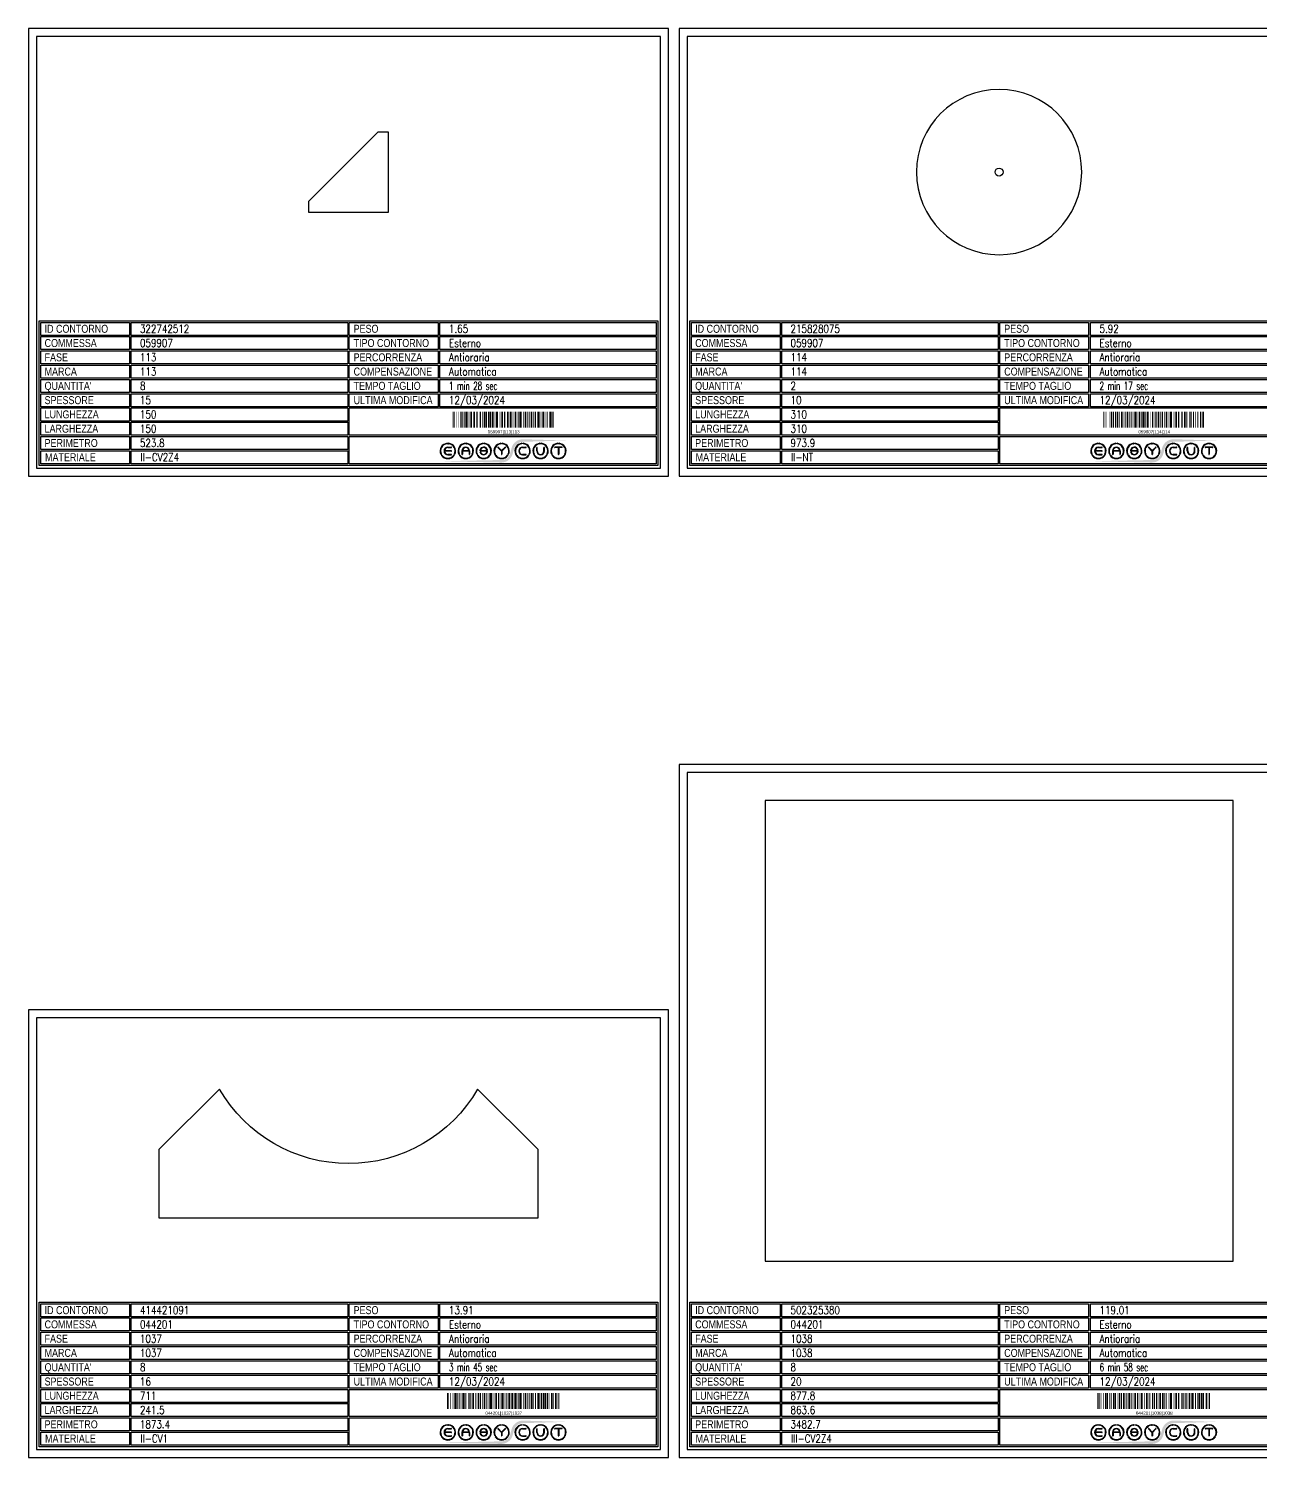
# Model space of a CAD drawing. Header units: millimetres. Extents: x 28039 to 145264, y 9873 to 40131.
# Drawn here: x 34139 to 36449, y 17393 to 20072 of the extents above; entities that cross this region are included whole.
import ezdxf
from ezdxf.enums import TextEntityAlignment as Align

# ---------------------------------------------------------------- set-up
doc = ezdxf.new("R2010")
doc.units = ezdxf.units.MM
doc.styles.add('EasyCutStyle', font='romans.shx', dxfattribs={"width": 0.8})
doc.styles.add('EasyCutStyle1', font='arial.ttf', dxfattribs={"width": 0.8})

# ---------------------------------------------------------------- blocks, each defined once
blk = doc.blocks.new('*U4')
at = {"color": 5}
blk.add_lwpolyline([(0, 0), (1200, 0), (1200, 839), (0, 839)], close=True, dxfattribs=at)
at = {"color": 7}
blk.add_lwpolyline([(15, 15), (1185, 15), (1185, 824), (15, 824)], close=True, dxfattribs=at)
at = {"color": 253}
blk.add_lwpolyline([(20, 291), (1180, 291), (1180, 20), (20, 20)], close=True, dxfattribs=at)
at = {"color": 2}
for points in [[(23, 288.1), (189.3, 288.1), (189.3, 263.7), (23, 263.7)], [(23, 288.1), (189.3, 288.1), (189.3, 263.7), (23, 263.7)], [(601.5, 288.1), (767.9, 288.1), (767.9, 263.7), (601.5, 263.7)], [(23, 261.4), (189.3, 261.4), (189.3, 237), (23, 237)], [(601.5, 261.4), (767.9, 261.4), (767.9, 237), (601.5, 237)], [(23, 234.6), (189.3, 234.6), (189.3, 210.2), (23, 210.2)], [(601.5, 234.6), (767.9, 234.6), (767.9, 210.2), (601.5, 210.2)], [(23, 207.9), (189.3, 207.9), (189.3, 183.4), (23, 183.4)], [(601.5, 207.9), (767.9, 207.9), (767.9, 183.4), (601.5, 183.4)], [(23, 181.1), (189.3, 181.1), (189.3, 156.7), (23, 156.7)], [(601.5, 181.1), (767.9, 181.1), (767.9, 156.7), (601.5, 156.7)], [(23, 154.3), (189.3, 154.3), (189.3, 129.9), (23, 129.9)], [(601.5, 154.3), (767.9, 154.3), (767.9, 129.9), (601.5, 129.9)], [(23, 127.6), (189.3, 127.6), (189.3, 103.1), (23, 103.1)], [(23, 100.8), (189.3, 100.8), (189.3, 76.4), (23, 76.4)], [(23, 74), (189.3, 74), (189.3, 49.6), (23, 49.6)], [(23, 47.3), (189.3, 47.3), (189.3, 22.9), (23, 22.9)]]:
    blk.add_lwpolyline(points, close=True, dxfattribs=at)
at = {"color": 1}
for points in [[(192.7, 288.1), (598.5, 288.1), (598.5, 263.7), (192.7, 263.7)], [(771.3, 288.1), (1177.2, 288.1), (1177.2, 263.7), (771.3, 263.7)], [(192.7, 261.4), (598.5, 261.4), (598.5, 237), (192.7, 237)], [(771.3, 261.4), (1177.2, 261.4), (1177.2, 237), (771.3, 237)], [(192.7, 234.6), (598.5, 234.6), (598.5, 210.2), (192.7, 210.2)], [(771.3, 234.6), (1177.2, 234.6), (1177.2, 210.2), (771.3, 210.2)], [(192.7, 207.9), (598.5, 207.9), (598.5, 183.4), (192.7, 183.4)], [(771.3, 207.9), (1177.2, 207.9), (1177.2, 183.4), (771.3, 183.4)], [(192.7, 181.1), (598.5, 181.1), (598.5, 156.7), (192.7, 156.7)], [(771.3, 181.1), (1177.2, 181.1), (1177.2, 156.7), (771.3, 156.7)], [(192.7, 154.3), (598.5, 154.3), (598.5, 129.9), (192.7, 129.9)], [(771.3, 154.3), (1177.2, 154.3), (1177.2, 129.9), (771.3, 129.9)], [(192.7, 127.6), (598.5, 127.6), (598.5, 103.1), (192.7, 103.1)], [(601.5, 127.6), (1177.2, 127.6), (1177.2, 76.4), (601.5, 76.4)], [(192.7, 100.8), (598.5, 100.8), (598.5, 76.4), (192.7, 76.4)], [(192.7, 74), (598.5, 74), (598.5, 49.6), (192.7, 49.6)], [(601.5, 74), (1177.2, 74), (1177.2, 22.9), (601.5, 22.9)], [(192.7, 47.3), (598.5, 47.3), (598.5, 22.9), (192.7, 22.9)]]:
    blk.add_lwpolyline(points, close=True, dxfattribs=at)
at = {"color": 161, "style": 'EasyCutStyle1', "width": 0.8}
for s, p in [('ID CONTORNO', (30.1, 268.6)), ('PESO', (609.6, 268.6)), ('COMMESSA', (30.1, 241.9)), ('TIPO CONTORNO', (609.6, 241.9)), ('FASE', (30.1, 215.1)), ('PERCORRENZA', (609.6, 215.1)), ('MARCA', (30.1, 188.4)), ('COMPENSAZIONE', (609.6, 188.4)), ("QUANTITA'", (30.1, 161.6)), ('TEMPO TAGLIO', (609.6, 161.6)), ('SPESSORE', (30.1, 134.8)), ('ULTIMA MODIFICA', (609.6, 134.8)), ('LUNGHEZZA', (30.1, 108.1)), ('LARGHEZZA', (30.1, 81.3)), ('PERIMETRO', (30.1, 54.5)), ('MATERIALE', (31, 27.8))]:
    blk.add_text(s, height=15, dxfattribs=at).set_placement(p)
at = {"style": 'EasyCutStyle'}
for tag, p, width in [('IDSHAPE', (208.9, 268.6), 0.8), ('WEIGTHSHAPE', (788.4, 268.6), 0.8), ('ORDERSHAPE', (208.9, 241.9), 0.8), ('TYPESHAPE', (788.4, 241.9), 0.8), ('PHASESHAPE', (208.9, 215.1), 0.8), ('JOUSHAPE', (788.4, 215.1), 0.8), ('MKSHAPE', (208.9, 188.4), 0.8), ('COMPSHAPE', (788.4, 188.4), 0.8), ('QTASHAPE', (208.9, 161.6), 0.8), ('TIMECUTSHAPE', (788.4, 161.6), 0.65), ('TKSHAPE', (208.9, 134.8), 0.8), ('LASTMODIFYSHAPE', (788.4, 134.8), 0.8), ('LENGTHSHAPE', (208.9, 108.1), 0.8), ('HEIGHTSHAPE', (208.9, 81.3), 0.8), ('PERIMETERSHAPE', (208.9, 54.5), 0.8), ('MATSHAPE', (209.8, 27.8), 0.8)]:
    blk.add_attdef(tag, p, '', height=15, dxfattribs=dict(at, width=width))
blk = doc.blocks.new('Logo')
h = blk.add_hatch(color=256)
h.set_gradient(color1=(255, 0, 0), color2=(255, 255, 0), tint=1)
h.paths.add_polyline_path([(20.5, 4.4, -0.339454), (37.1, 17.2), (118.6, 19.6), (37.1, 22, 0.339454), (15.8, 5.7), (13.2, -4.2, -0.339454), (-3.4, -16.9), (-118.2, -19.3), (-3.4, -21.7, 0.339454), (17.8, -5.4)])
for color, points in [(140, [(-115.9, -5.7, -1), (-116.7, -6.1, -0.520567), (-104.9, 14.3, -1), (-104.9, 13.5, 0.520567)]), (256, [(-97.3, 0.4), (-110, 0.4, -0.394366), (-103.7, 6.3), (-97.3, 6.3, 1), (-97.3, 7.2), (-103.7, 7.2, 1), (-103.7, -7.2), (-97.3, -7.2, 1), (-97.3, -6.3), (-103.7, -6.3, -0.394366), (-110, -0.4), (-97.3, -0.4, 1)]), (140, [(-91.4, -5.7, 1), (-90.6, -6.1, 0.520567), (-102.4, 14.3, 0.916853), (-102.6, 13.5, 0.043377), (-102.5, 13.5, -0.520567)]), (140, [(-82.3, -5.7, -1), (-83.1, -6.1, -0.520567), (-71.3, 14.3, -1), (-71.3, 13.5, 0.520567)]), (140, [(-57.8, -5.7, 1), (-57, -6.1, 0.520567), (-68.8, 14.3, 1), (-68.9, 13.5, -0.520567)]), (140, [(-48.7, -5.7, -1), (-49.5, -6.1, -0.520567), (-37.7, 14.3, -1), (-37.7, 13.5, 0.520567)]), (256, [(-31.2, -0.4, -0.486114), (-30.3, -1.5, -0.776377), (-42.6, -1.6, 1), (-43.4, -1.9, 0.776377), (-29.5, -1.7, 0.486114), (-31.2, 0.4), (-41.8, 0.4, -0.486114), (-42.6, 1.5, -0.776377), (-30.4, 1.6, 1), (-29.5, 1.9, 0.776377), (-43.5, 1.7, 0.486114), (-41.8, -0.4)]), (140, [(-24.2, -5.7, 1), (-23.4, -6.1, 0.520567), (-35.2, 14.3, 1), (-35.3, 13.5, -0.520567)]), (140, [(-15.1, -5.7, -1), (-15.9, -6.1, -0.520567), (-4.1, 14.3, -1), (-4.1, 13.5, 0.520567)]), (256, [(-9.3, 7.1, 1), (-10, 6.5), (-3.3, -0.2), (-3.3, -6.3, 1), (-2.4, -6.3), (-2.4, -0.2), (4.2, 6.5, 1), (3.6, 7.1), (-2.9, 0.6)]), (140, [(9.4, -5.7, 1), (10.2, -6.1, 0.520567), (-1.6, 14.3, 1), (-1.7, 13.5, -0.520567)]), (140, [(24.2, -5.7, -1), (23.4, -6.1, -0.520567), (35.2, 14.3, -1), (35.3, 13.5, 0.520567)]), (256, [(36.5, -7.2), (42.8, -7.2, 1), (42.8, -6.3), (36.5, -6.3, -1), (36.5, 6.3), (42.8, 6.3, 1), (42.8, 7.2), (36.5, 7.2, 1)]), (140, [(48.7, -5.7, 1), (49.5, -6.1, 0.520567), (37.7, 14.3, 1), (37.7, 13.5, -0.520567)]), (140, [(57.8, -5.7, -1), (57, -6.1, -0.520567), (68.8, 14.3, -1), (68.9, 13.5, 0.520567)]), (256, [(63.7, 0), (63.7, 6.3, 1), (62.9, 6.3), (62.9, 0, 1), (77.3, 0), (77.3, 6.3, 1), (76.4, 6.3), (76.4, 0, -1)]), (140, [(82.3, -5.7, 1), (83.1, -6.1, 0.520567), (71.3, 14.3, 1), (71.3, 13.5, -0.520567)]), (140, [(91.4, -5.7, -1), (90.6, -6.1, -0.520567), (102.4, 14.3, -1), (102.5, 13.5, 0.520567)]), (256, [(96.9, 7.2, 1), (96.9, 6.3), (103.2, 6.3), (103.2, -6.3, 1), (104.1, -6.3), (104.1, 6.3), (110.4, 6.3, 1), (110.4, 7.2)]), (140, [(115.9, -5.7, 1), (116.7, -6.1, 0.520567), (104.9, 14.3, 1), (104.9, 13.5, -0.520567)]), (140, [(-91.9, -8.3, 1), (-92.6, -7.8, -0.520567), (-114.8, -7.8, 1), (-115.5, -8.3, 0.520567)]), (140, [(-58.3, -8.3, 1), (-59, -7.8, -0.520567), (-81.2, -7.8, 1), (-81.9, -8.3, 0.520567)]), (140, [(-24.7, -8.3, 1), (-25.4, -7.8, -0.520567), (-47.6, -7.8, 1), (-48.3, -8.3, 0.520567)]), (140, [(8.9, -8.3, 1), (8.2, -7.8, -0.520567), (-14, -7.8, 1), (-14.7, -8.3, 0.520567)]), (140, [(48.3, -8.3, 1), (47.6, -7.8, -0.520567), (25.4, -7.8, 1), (24.7, -8.3, 0.520567)]), (140, [(81.9, -8.3, 1), (81.2, -7.8, -0.520567), (59, -7.8, 1), (58.3, -8.3, 0.520567)]), (140, [(115.5, -8.3, 1), (114.8, -7.8, -0.520567), (92.6, -7.8, 1), (91.9, -8.3, 0.520567)])]:
    blk.add_hatch(color=color).paths.add_polyline_path(points)
h = blk.add_hatch(color=256)
h.paths.add_polyline_path([(-63.7, -0.4), (-63.7, -6.3, 1), (-62.9, -6.3), (-62.9, 0, 1), (-77.3, 0), (-77.3, -6.3, 1), (-76.4, -6.3), (-76.4, -0.4)])
h.paths.add_polyline_path([(-76.4, 0.4, -0.933992), (-63.8, 0.4)], flags=16)
for p, q in [((-97.3, 0.4), (-110, 0.4)), ((-103.7, 7.2), (-97.3, 7.2)), ((-103.7, 6.3), (-97.3, 6.3)), ((-77.3, 0), (-77.3, -6.3)), ((-63.8, 0.4), (-76.4, 0.4)), ((-62.9, 0), (-62.9, -6.3)), ((-31.2, 0.4), (-41.8, 0.4)), ((-3.3, -0.2), (-10, 6.5)), ((-2.9, 0.6), (-9.3, 7.1)), ((-2.9, 0.6), (3.6, 7.1)), ((-2.4, -0.2), (4.2, 6.5)), ((36.5, 7.2), (42.8, 7.2)), ((36.5, 6.3), (42.8, 6.3)), ((62.9, 0), (62.9, 6.3)), ((63.7, 0), (63.7, 6.3)), ((76.4, 0), (76.4, 6.3)), ((77.3, 0), (77.3, 6.3)), ((110.4, 7.2), (96.9, 7.2)), ((103.2, 6.3), (96.9, 6.3)), ((103.2, 6.3), (103.2, -6.3)), ((104.1, 6.3), (104.1, -6.3)), ((110.4, 6.3), (104.1, 6.3)), ((-97.3, -0.4), (-110, -0.4)), ((-103.7, -6.3), (-97.3, -6.3)), ((-103.7, -7.2), (-97.3, -7.2)), ((-76.4, -0.4), (-76.4, -6.3)), ((-63.7, -0.4), (-76.4, -0.4)), ((-63.7, -0.4), (-63.7, -6.3)), ((-31.2, -0.4), (-41.8, -0.4)), ((-3.3, -0.2), (-3.3, -6.3)), ((-2.4, -0.2), (-2.4, -6.3)), ((36.5, -6.3), (42.8, -6.3)), ((36.5, -7.2), (42.8, -7.2))]:
    blk.add_line(p, q)
at = {"color": 140}
for centre, radius, start, end in [((-103.7, 0), 14.4, 95, 205), ((-103.7, 0), 13.5, 95, 205), ((-104.9, 13.9), 0.432, 275, 95), ((-102.5, 13.9), 0.432, 85, 265), ((-103.7, 0), 13.5, 335, 85), ((-103.7, 0), 14.4, 335, 85), ((-70.1, 0), 14.4, 95, 205), ((-70.1, 0), 13.5, 95, 205), ((-71.3, 13.9), 0.432, 275, 95), ((-68.9, 13.9), 0.432, 85, 265), ((-70.1, 0), 13.5, 335, 85), ((-70.1, 0), 14.4, 335, 85), ((-36.5, 0), 14.4, 95, 205), ((-36.5, 0), 13.5, 95, 205), ((-37.7, 13.9), 0.432, 275, 95), ((-35.3, 13.9), 0.432, 85, 265), ((-36.5, 0), 13.5, 335, 85), ((-36.5, 0), 14.4, 335, 85), ((-2.9, 0), 14.4, 95, 205), ((-2.9, 0), 13.5, 95, 205), ((-4.1, 13.9), 0.432, 275, 95), ((-1.7, 13.9), 0.432, 85, 265), ((-2.9, 0), 13.5, 335, 85), ((-2.9, 0), 14.4, 335, 85), ((36.5, 0), 14.4, 95, 205), ((36.5, 0), 13.5, 95, 205), ((35.3, 13.9), 0.432, 275, 95), ((37.7, 13.9), 0.432, 85, 265), ((36.5, 0), 14.4, 335, 85), ((36.5, 0), 13.5, 335, 85), ((70.1, 0), 14.4, 95, 205), ((70.1, 0), 13.5, 95, 205), ((68.9, 13.9), 0.432, 275, 95), ((71.3, 13.9), 0.432, 85, 265), ((70.1, 0), 14.4, 335, 85), ((70.1, 0), 13.5, 335, 85), ((103.7, 0), 14.4, 95, 205), ((103.7, 0), 13.5, 95, 205), ((102.5, 13.9), 0.432, 275, 95), ((104.9, 13.9), 0.432, 85, 265), ((103.7, 0), 14.4, 335, 85), ((103.7, 0), 13.5, 335, 85), ((-116.3, -5.9), 0.432, 205, 25), ((-115.1, -8), 0.432, 35, 215), ((-103.7, 0), 14.4, 215, 325), ((-103.7, 0), 13.5, 215, 325), ((-92.2, -8), 0.432, 325, 145), ((-91, -5.9), 0.432, 155, 335), ((-82.7, -5.9), 0.432, 205, 25), ((-81.5, -8), 0.432, 35, 215), ((-70.1, 0), 14.4, 215, 325), ((-70.1, 0), 13.5, 215, 325), ((-58.6, -8), 0.432, 325, 145), ((-57.4, -5.9), 0.432, 155, 335), ((-49.1, -5.9), 0.432, 205, 25), ((-47.9, -8), 0.432, 35, 215), ((-36.5, 0), 14.4, 215, 325), ((-36.5, 0), 13.5, 215, 325), ((-25, -8), 0.432, 325, 145), ((-23.8, -5.9), 0.432, 155, 335), ((-15.5, -5.9), 0.432, 205, 25), ((-14.3, -8), 0.432, 35, 215), ((-2.9, 0), 14.4, 215, 325), ((-2.9, 0), 13.5, 215, 325), ((8.6, -8), 0.432, 325, 145), ((9.8, -5.9), 0.432, 155, 335), ((23.8, -5.9), 0.432, 205, 25), ((25, -8), 0.432, 35, 215), ((36.5, 0), 14.4, 215, 325), ((36.5, 0), 13.5, 215, 325), ((47.9, -8), 0.432, 325, 145), ((49.1, -5.9), 0.432, 155, 335), ((57.4, -5.9), 0.432, 205, 25), ((58.6, -8), 0.432, 35, 215), ((70.1, 0), 14.4, 215, 325), ((70.1, 0), 13.5, 215, 325), ((81.5, -8), 0.432, 325, 145), ((82.7, -5.9), 0.432, 155, 335), ((91, -5.9), 0.432, 205, 25), ((92.2, -8), 0.432, 35, 215), ((103.7, 0), 14.4, 215, 325), ((103.7, 0), 13.5, 215, 325), ((115.1, -8), 0.432, 325, 145), ((116.3, -5.9), 0.432, 155, 335)]:
    blk.add_arc(centre, radius, start, end, dxfattribs=at)
for centre, radius, start, end in [((-103.7, 0), 7.2, 90, 270), ((-103.7, 0), 6.34, 90, 176.0904), ((-97.3, 6.8), 0.432, 270, 90), ((-97.3, 0), 0.432, 270, 90), ((-70.1, 0), 7.2, 0, 180), ((-70.1, 0), 6.34, 3.9096, 176.0904), ((-36.5, 0), 7.2, 15, 166.2998), ((-41.8, 1.3), 1.73, 166.2998, 270), ((-41.8, 1.3), 0.864, 166.2998, 270), ((-36.5, 0), 6.34, 15, 166.2998), ((-31.2, -1.3), 1.73, 346.2998, 90), ((-29.9, 1.8), 0.432, 195, 15), ((-9.6, 6.8), 0.432, 45, 225), ((3.9, 6.8), 0.432, 315, 135), ((36.5, 0), 7.2, 90, 270), ((36.5, 0), 6.34, 90, 270), ((42.8, 6.8), 0.432, 270, 90), ((63.3, 6.3), 0.432, 0, 180), ((70.1, 0), 7.2, 180, 0), ((70.1, 0), 6.34, 180, 0), ((76.8, 6.3), 0.432, 0, 180), ((96.9, 6.8), 0.432, 90, 270), ((110.4, 6.8), 0.432, 270, 90), ((-103.7, 0), 6.34, 183.9096, 270), ((-97.3, -6.8), 0.432, 270, 90), ((-76.8, -6.3), 0.432, 180, 0), ((-63.3, -6.3), 0.432, 180, 0), ((-43, -1.8), 0.432, 15, 195), ((-36.5, 0), 7.2, 195, 346.2998), ((-36.5, 0), 6.34, 195, 346.2998), ((-31.2, -1.3), 0.864, 346.2998, 90), ((-2.9, -6.3), 0.432, 180, 0), ((42.8, -6.8), 0.432, 270, 90), ((103.7, -6.3), 0.432, 180, 0)]:
    blk.add_arc(centre, radius, start, end)
blk = doc.blocks.new('BARCODE128_414421091', base_point=(35028.8, 17473.4))
at = {"linetype": 'Continuous'}
for points, const_width in [([(35029.8, 17473.4), (35029.8, 17503.4)], 2), ([(35032.3, 17473.4), (35032.3, 17503.4)], 1), ([(35035.3, 17473.4), (35035.3, 17503.4)], 1), ([(35040.3, 17473.4), (35040.3, 17503.4)], 1), ([(35044.3, 17473.4), (35044.3, 17503.4)], 3), ([(35047.8, 17473.4), (35047.8, 17503.4)], 2), ([(35051.8, 17473.4), (35051.8, 17503.4)], 2), ([(35055.3, 17473.4), (35055.3, 17503.4)], 1), ([(35059.3, 17473.4), (35059.3, 17503.4)], 3), ([(35062.8, 17473.4), (35062.8, 17503.4)], 2), ([(35066.3, 17473.4), (35066.3, 17503.4)], 1), ([(35070.3, 17473.4), (35070.3, 17503.4)], 3), ([(35073.8, 17473.4), (35073.8, 17503.4)], 2), ([(35078.3, 17473.4), (35078.3, 17503.4)], 3), ([(35082.3, 17473.4), (35082.3, 17503.4)], 1), ([(35084.3, 17473.4), (35084.3, 17503.4)], 1), ([(35088.3, 17473.4), (35088.3, 17503.4)], 3), ([(35091.8, 17473.4), (35091.8, 17503.4)], 2), ([(35095.3, 17473.4), (35095.3, 17503.4)], 1), ([(35099.3, 17473.4), (35099.3, 17503.4)], 3), ([(35103.8, 17473.4), (35103.8, 17503.4)], 2), ([(35106.3, 17473.4), (35106.3, 17503.4)], 1), ([(35108.3, 17473.4), (35108.3, 17503.4)], 1), ([(35111.8, 17473.4), (35111.8, 17503.4)], 4), ([(35117.3, 17473.4), (35117.3, 17503.4)], 1), ([(35121.3, 17473.4), (35121.3, 17503.4)], 3), ([(35125.8, 17473.4), (35125.8, 17503.4)], 2), ([(35128.3, 17473.4), (35128.3, 17503.4)], 1), ([(35132.3, 17473.4), (35132.3, 17503.4)], 3), ([(35135.8, 17473.4), (35135.8, 17503.4)], 2), ([(35139.8, 17473.4), (35139.8, 17503.4)], 2), ([(35143.3, 17473.4), (35143.3, 17503.4)], 1), ([(35146.3, 17473.4), (35146.3, 17503.4)], 3), ([(35151.3, 17473.4), (35151.3, 17503.4)], 3), ([(35154.8, 17473.4), (35154.8, 17503.4)], 2), ([(35158.3, 17473.4), (35158.3, 17503.4)], 3), ([(35161.3, 17473.4), (35161.3, 17503.4)], 1), ([(35163.3, 17473.4), (35163.3, 17503.4)], 1), ([(35166.8, 17473.4), (35166.8, 17503.4)], 4), ([(35172.3, 17473.4), (35172.3, 17503.4)], 1), ([(35176.3, 17473.4), (35176.3, 17503.4)], 3), ([(35180.8, 17473.4), (35180.8, 17503.4)], 2), ([(35183.3, 17473.4), (35183.3, 17503.4)], 1), ([(35187.3, 17473.4), (35187.3, 17503.4)], 3), ([(35190.8, 17473.4), (35190.8, 17503.4)], 2), ([(35194.8, 17473.4), (35194.8, 17503.4)], 2), ([(35198.3, 17473.4), (35198.3, 17503.4)], 1), ([(35201.3, 17473.4), (35201.3, 17503.4)], 3), ([(35206.3, 17473.4), (35206.3, 17503.4)], 3), ([(35209.8, 17473.4), (35209.8, 17503.4)], 2), ([(35213.3, 17473.4), (35213.3, 17503.4)], 3), ([(35217.3, 17473.4), (35217.3, 17503.4)], 3), ([(35221.3, 17473.4), (35221.3, 17503.4)], 1), ([(35224.8, 17473.4), (35224.8, 17503.4)], 2), ([(35227.8, 17473.4), (35227.8, 17503.4)], 2), ([(35233.3, 17473.4), (35233.3, 17503.4)], 3), ([(35236.3, 17473.4), (35236.3, 17503.4)], 1), ([(35238.8, 17473.4), (35238.8, 17503.4)], 2)]:
    blk.add_lwpolyline(points, dxfattribs=dict(at, const_width=const_width))
blk.add_text('044201|1037|1037', height=6).set_placement((35135.3, 17462.9), align=Align.CENTER)
blk = doc.blocks.new('*U174')
at = {"color": 5}
blk.add_lwpolyline([(0, 0), (1200, 0), (1200, 1299), (0, 1299)], close=True, dxfattribs=at)
at = {"color": 7}
blk.add_lwpolyline([(15, 15), (1185, 15), (1185, 1284), (15, 1284)], close=True, dxfattribs=at)
at = {"color": 253}
blk.add_lwpolyline([(20, 291), (1180, 291), (1180, 20), (20, 20)], close=True, dxfattribs=at)
at = {"color": 2}
for points in [[(23, 288.1), (189.3, 288.1), (189.3, 263.7), (23, 263.7)], [(23, 288.1), (189.3, 288.1), (189.3, 263.7), (23, 263.7)], [(601.5, 288.1), (767.9, 288.1), (767.9, 263.7), (601.5, 263.7)], [(23, 261.4), (189.3, 261.4), (189.3, 237), (23, 237)], [(601.5, 261.4), (767.9, 261.4), (767.9, 237), (601.5, 237)], [(23, 234.6), (189.3, 234.6), (189.3, 210.2), (23, 210.2)], [(601.5, 234.6), (767.9, 234.6), (767.9, 210.2), (601.5, 210.2)], [(23, 207.9), (189.3, 207.9), (189.3, 183.4), (23, 183.4)], [(601.5, 207.9), (767.9, 207.9), (767.9, 183.4), (601.5, 183.4)], [(23, 181.1), (189.3, 181.1), (189.3, 156.7), (23, 156.7)], [(601.5, 181.1), (767.9, 181.1), (767.9, 156.7), (601.5, 156.7)], [(23, 154.3), (189.3, 154.3), (189.3, 129.9), (23, 129.9)], [(601.5, 154.3), (767.9, 154.3), (767.9, 129.9), (601.5, 129.9)], [(23, 127.6), (189.3, 127.6), (189.3, 103.1), (23, 103.1)], [(23, 100.8), (189.3, 100.8), (189.3, 76.4), (23, 76.4)], [(23, 74), (189.3, 74), (189.3, 49.6), (23, 49.6)], [(23, 47.3), (189.3, 47.3), (189.3, 22.9), (23, 22.9)]]:
    blk.add_lwpolyline(points, close=True, dxfattribs=at)
at = {"color": 1}
for points in [[(192.7, 288.1), (598.5, 288.1), (598.5, 263.7), (192.7, 263.7)], [(771.3, 288.1), (1177.2, 288.1), (1177.2, 263.7), (771.3, 263.7)], [(192.7, 261.4), (598.5, 261.4), (598.5, 237), (192.7, 237)], [(771.3, 261.4), (1177.2, 261.4), (1177.2, 237), (771.3, 237)], [(192.7, 234.6), (598.5, 234.6), (598.5, 210.2), (192.7, 210.2)], [(771.3, 234.6), (1177.2, 234.6), (1177.2, 210.2), (771.3, 210.2)], [(192.7, 207.9), (598.5, 207.9), (598.5, 183.4), (192.7, 183.4)], [(771.3, 207.9), (1177.2, 207.9), (1177.2, 183.4), (771.3, 183.4)], [(192.7, 181.1), (598.5, 181.1), (598.5, 156.7), (192.7, 156.7)], [(771.3, 181.1), (1177.2, 181.1), (1177.2, 156.7), (771.3, 156.7)], [(192.7, 154.3), (598.5, 154.3), (598.5, 129.9), (192.7, 129.9)], [(771.3, 154.3), (1177.2, 154.3), (1177.2, 129.9), (771.3, 129.9)], [(192.7, 127.6), (598.5, 127.6), (598.5, 103.1), (192.7, 103.1)], [(601.5, 127.6), (1177.2, 127.6), (1177.2, 76.4), (601.5, 76.4)], [(192.7, 100.8), (598.5, 100.8), (598.5, 76.4), (192.7, 76.4)], [(192.7, 74), (598.5, 74), (598.5, 49.6), (192.7, 49.6)], [(601.5, 74), (1177.2, 74), (1177.2, 22.9), (601.5, 22.9)], [(192.7, 47.3), (598.5, 47.3), (598.5, 22.9), (192.7, 22.9)]]:
    blk.add_lwpolyline(points, close=True, dxfattribs=at)
at = {"color": 161, "style": 'EasyCutStyle1', "width": 0.8}
for s, p in [('ID CONTORNO', (30.1, 268.6)), ('PESO', (609.6, 268.6)), ('COMMESSA', (30.1, 241.9)), ('TIPO CONTORNO', (609.6, 241.9)), ('FASE', (30.1, 215.1)), ('PERCORRENZA', (609.6, 215.1)), ('MARCA', (30.1, 188.4)), ('COMPENSAZIONE', (609.6, 188.4)), ("QUANTITA'", (30.1, 161.6)), ('TEMPO TAGLIO', (609.6, 161.6)), ('SPESSORE', (30.1, 134.8)), ('ULTIMA MODIFICA', (609.6, 134.8)), ('LUNGHEZZA', (30.1, 108.1)), ('LARGHEZZA', (30.1, 81.3)), ('PERIMETRO', (30.1, 54.5)), ('MATERIALE', (31, 27.8))]:
    blk.add_text(s, height=15, dxfattribs=at).set_placement(p)
at = {"style": 'EasyCutStyle'}
for tag, p, width in [('IDSHAPE', (208.9, 268.6), 0.8), ('WEIGTHSHAPE', (788.4, 268.6), 0.8), ('ORDERSHAPE', (208.9, 241.9), 0.8), ('TYPESHAPE', (788.4, 241.9), 0.8), ('PHASESHAPE', (208.9, 215.1), 0.8), ('JOUSHAPE', (788.4, 215.1), 0.8), ('MKSHAPE', (208.9, 188.4), 0.8), ('COMPSHAPE', (788.4, 188.4), 0.8), ('QTASHAPE', (208.9, 161.6), 0.8), ('TIMECUTSHAPE', (788.4, 161.6), 0.65), ('TKSHAPE', (208.9, 134.8), 0.8), ('LASTMODIFYSHAPE', (788.4, 134.8), 0.8), ('LENGTHSHAPE', (208.9, 108.1), 0.8), ('HEIGHTSHAPE', (208.9, 81.3), 0.8), ('PERIMETERSHAPE', (208.9, 54.5), 0.8), ('MATSHAPE', (209.8, 27.8), 0.8)]:
    blk.add_attdef(tag, p, '', height=15, dxfattribs=dict(at, width=width))
blk = doc.blocks.new('BARCODE128_502325380', base_point=(36248.8, 17473.4))
at = {"linetype": 'Continuous'}
for points, const_width in [([(36249.8, 17473.4), (36249.8, 17503.4)], 2), ([(36252.3, 17473.4), (36252.3, 17503.4)], 1), ([(36255.3, 17473.4), (36255.3, 17503.4)], 1), ([(36260.3, 17473.4), (36260.3, 17503.4)], 1), ([(36264.3, 17473.4), (36264.3, 17503.4)], 3), ([(36267.8, 17473.4), (36267.8, 17503.4)], 2), ([(36271.8, 17473.4), (36271.8, 17503.4)], 2), ([(36275.3, 17473.4), (36275.3, 17503.4)], 1), ([(36279.3, 17473.4), (36279.3, 17503.4)], 3), ([(36282.8, 17473.4), (36282.8, 17503.4)], 2), ([(36286.3, 17473.4), (36286.3, 17503.4)], 1), ([(36290.3, 17473.4), (36290.3, 17503.4)], 3), ([(36293.8, 17473.4), (36293.8, 17503.4)], 2), ([(36298.3, 17473.4), (36298.3, 17503.4)], 3), ([(36302.3, 17473.4), (36302.3, 17503.4)], 1), ([(36304.3, 17473.4), (36304.3, 17503.4)], 1), ([(36308.3, 17473.4), (36308.3, 17503.4)], 3), ([(36311.8, 17473.4), (36311.8, 17503.4)], 2), ([(36315.3, 17473.4), (36315.3, 17503.4)], 1), ([(36319.3, 17473.4), (36319.3, 17503.4)], 3), ([(36323.8, 17473.4), (36323.8, 17503.4)], 2), ([(36326.3, 17473.4), (36326.3, 17503.4)], 1), ([(36328.3, 17473.4), (36328.3, 17503.4)], 1), ([(36331.8, 17473.4), (36331.8, 17503.4)], 4), ([(36337.3, 17473.4), (36337.3, 17503.4)], 1), ([(36341.3, 17473.4), (36341.3, 17503.4)], 3), ([(36345.8, 17473.4), (36345.8, 17503.4)], 2), ([(36348.3, 17473.4), (36348.3, 17503.4)], 1), ([(36352.3, 17473.4), (36352.3, 17503.4)], 3), ([(36355.8, 17473.4), (36355.8, 17503.4)], 2), ([(36359.8, 17473.4), (36359.8, 17503.4)], 2), ([(36363.3, 17473.4), (36363.3, 17503.4)], 1), ([(36366.3, 17473.4), (36366.3, 17503.4)], 3), ([(36371.3, 17473.4), (36371.3, 17503.4)], 3), ([(36374.3, 17473.4), (36374.3, 17503.4)], 1), ([(36377.8, 17473.4), (36377.8, 17503.4)], 2), ([(36381.3, 17473.4), (36381.3, 17503.4)], 1), ([(36383.3, 17473.4), (36383.3, 17503.4)], 1), ([(36386.8, 17473.4), (36386.8, 17503.4)], 4), ([(36392.3, 17473.4), (36392.3, 17503.4)], 1), ([(36396.3, 17473.4), (36396.3, 17503.4)], 3), ([(36400.8, 17473.4), (36400.8, 17503.4)], 2), ([(36403.3, 17473.4), (36403.3, 17503.4)], 1), ([(36407.3, 17473.4), (36407.3, 17503.4)], 3), ([(36410.8, 17473.4), (36410.8, 17503.4)], 2), ([(36414.8, 17473.4), (36414.8, 17503.4)], 2), ([(36418.3, 17473.4), (36418.3, 17503.4)], 1), ([(36421.3, 17473.4), (36421.3, 17503.4)], 3), ([(36426.3, 17473.4), (36426.3, 17503.4)], 3), ([(36429.3, 17473.4), (36429.3, 17503.4)], 1), ([(36432.8, 17473.4), (36432.8, 17503.4)], 2), ([(36436.8, 17473.4), (36436.8, 17503.4)], 2), ([(36440.3, 17473.4), (36440.3, 17503.4)], 3), ([(36444.3, 17473.4), (36444.3, 17503.4)], 3), ([(36447.8, 17473.4), (36447.8, 17503.4)], 2), ([(36453.3, 17473.4), (36453.3, 17503.4)], 3), ([(36456.3, 17473.4), (36456.3, 17503.4)], 1), ([(36458.8, 17473.4), (36458.8, 17503.4)], 2)]:
    blk.add_lwpolyline(points, dxfattribs=dict(at, const_width=const_width))
blk.add_text('044201|1038|1038', height=6).set_placement((36355.3, 17462.9), align=Align.CENTER)
blk = doc.blocks.new('BARCODE128_322742512', base_point=(35028.8, 19313.4))
at = {"linetype": 'Continuous'}
for points, const_width in [([(35029.8, 19313.4), (35029.8, 19343.4)], 2), ([(35032.3, 19313.4), (35032.3, 19343.4)], 1), ([(35035.3, 19313.4), (35035.3, 19343.4)], 1), ([(35040.3, 19313.4), (35040.3, 19343.4)], 1), ([(35044.3, 19313.4), (35044.3, 19343.4)], 3), ([(35047.8, 19313.4), (35047.8, 19343.4)], 2), ([(35051.8, 19313.4), (35051.8, 19343.4)], 2), ([(35055.3, 19313.4), (35055.3, 19343.4)], 3), ([(35059.3, 19313.4), (35059.3, 19343.4)], 1), ([(35063.3, 19313.4), (35063.3, 19343.4)], 3), ([(35067.3, 19313.4), (35067.3, 19343.4)], 1), ([(35069.8, 19313.4), (35069.8, 19343.4)], 2), ([(35074.3, 19313.4), (35074.3, 19343.4)], 3), ([(35078.3, 19313.4), (35078.3, 19343.4)], 1), ([(35080.8, 19313.4), (35080.8, 19343.4)], 2), ([(35084.3, 19313.4), (35084.3, 19343.4)], 1), ([(35088.3, 19313.4), (35088.3, 19343.4)], 3), ([(35091.8, 19313.4), (35091.8, 19343.4)], 2), ([(35096.3, 19313.4), (35096.3, 19343.4)], 3), ([(35099.8, 19313.4), (35099.8, 19343.4)], 2), ([(35103.3, 19313.4), (35103.3, 19343.4)], 3), ([(35106.3, 19313.4), (35106.3, 19343.4)], 1), ([(35108.3, 19313.4), (35108.3, 19343.4)], 1), ([(35111.8, 19313.4), (35111.8, 19343.4)], 4), ([(35117.3, 19313.4), (35117.3, 19343.4)], 1), ([(35121.3, 19313.4), (35121.3, 19343.4)], 3), ([(35125.8, 19313.4), (35125.8, 19343.4)], 2), ([(35128.3, 19313.4), (35128.3, 19343.4)], 1), ([(35132.3, 19313.4), (35132.3, 19343.4)], 3), ([(35136.8, 19313.4), (35136.8, 19343.4)], 2), ([(35139.8, 19313.4), (35139.8, 19343.4)], 2), ([(35143.3, 19313.4), (35143.3, 19343.4)], 1), ([(35146.3, 19313.4), (35146.3, 19343.4)], 3), ([(35150.3, 19313.4), (35150.3, 19343.4)], 1), ([(35152.3, 19313.4), (35152.3, 19343.4)], 1), ([(35155.8, 19313.4), (35155.8, 19343.4)], 4), ([(35161.3, 19313.4), (35161.3, 19343.4)], 1), ([(35165.3, 19313.4), (35165.3, 19343.4)], 3), ([(35169.8, 19313.4), (35169.8, 19343.4)], 2), ([(35172.3, 19313.4), (35172.3, 19343.4)], 1), ([(35176.3, 19313.4), (35176.3, 19343.4)], 3), ([(35180.8, 19313.4), (35180.8, 19343.4)], 2), ([(35183.8, 19313.4), (35183.8, 19343.4)], 2), ([(35187.3, 19313.4), (35187.3, 19343.4)], 1), ([(35190.3, 19313.4), (35190.3, 19343.4)], 3), ([(35194.3, 19313.4), (35194.3, 19343.4)], 1), ([(35198.8, 19313.4), (35198.8, 19343.4)], 4), ([(35203.3, 19313.4), (35203.3, 19343.4)], 1), ([(35205.8, 19313.4), (35205.8, 19343.4)], 2), ([(35211.3, 19313.4), (35211.3, 19343.4)], 3), ([(35214.3, 19313.4), (35214.3, 19343.4)], 1), ([(35216.8, 19313.4), (35216.8, 19343.4)], 2)]:
    blk.add_lwpolyline(points, dxfattribs=dict(at, const_width=const_width))
blk.add_text('059907|113|113', height=6).set_placement((35124.3, 19302.9), align=Align.CENTER)
blk = doc.blocks.new('BARCODE128_215828075', base_point=(36248.8, 19313.4))
at = {"linetype": 'Continuous'}
for points, const_width in [([(36249.8, 19313.4), (36249.8, 19343.4)], 2), ([(36252.3, 19313.4), (36252.3, 19343.4)], 1), ([(36255.3, 19313.4), (36255.3, 19343.4)], 1), ([(36260.3, 19313.4), (36260.3, 19343.4)], 1), ([(36264.3, 19313.4), (36264.3, 19343.4)], 3), ([(36267.8, 19313.4), (36267.8, 19343.4)], 2), ([(36271.8, 19313.4), (36271.8, 19343.4)], 2), ([(36275.3, 19313.4), (36275.3, 19343.4)], 3), ([(36279.3, 19313.4), (36279.3, 19343.4)], 1), ([(36283.3, 19313.4), (36283.3, 19343.4)], 3), ([(36287.3, 19313.4), (36287.3, 19343.4)], 1), ([(36289.8, 19313.4), (36289.8, 19343.4)], 2), ([(36294.3, 19313.4), (36294.3, 19343.4)], 3), ([(36298.3, 19313.4), (36298.3, 19343.4)], 1), ([(36300.8, 19313.4), (36300.8, 19343.4)], 2), ([(36304.3, 19313.4), (36304.3, 19343.4)], 1), ([(36308.3, 19313.4), (36308.3, 19343.4)], 3), ([(36311.8, 19313.4), (36311.8, 19343.4)], 2), ([(36316.3, 19313.4), (36316.3, 19343.4)], 3), ([(36319.8, 19313.4), (36319.8, 19343.4)], 2), ([(36323.3, 19313.4), (36323.3, 19343.4)], 3), ([(36326.3, 19313.4), (36326.3, 19343.4)], 1), ([(36328.3, 19313.4), (36328.3, 19343.4)], 1), ([(36331.8, 19313.4), (36331.8, 19343.4)], 4), ([(36337.3, 19313.4), (36337.3, 19343.4)], 1), ([(36341.3, 19313.4), (36341.3, 19343.4)], 3), ([(36345.8, 19313.4), (36345.8, 19343.4)], 2), ([(36348.3, 19313.4), (36348.3, 19343.4)], 1), ([(36352.3, 19313.4), (36352.3, 19343.4)], 3), ([(36356.8, 19313.4), (36356.8, 19343.4)], 2), ([(36359.8, 19313.4), (36359.8, 19343.4)], 2), ([(36363.3, 19313.4), (36363.3, 19343.4)], 1), ([(36367.3, 19313.4), (36367.3, 19343.4)], 3), ([(36370.3, 19313.4), (36370.3, 19343.4)], 1), ([(36372.3, 19313.4), (36372.3, 19343.4)], 1), ([(36375.8, 19313.4), (36375.8, 19343.4)], 4), ([(36381.3, 19313.4), (36381.3, 19343.4)], 1), ([(36385.3, 19313.4), (36385.3, 19343.4)], 3), ([(36389.8, 19313.4), (36389.8, 19343.4)], 2), ([(36392.3, 19313.4), (36392.3, 19343.4)], 1), ([(36396.3, 19313.4), (36396.3, 19343.4)], 3), ([(36400.8, 19313.4), (36400.8, 19343.4)], 2), ([(36403.8, 19313.4), (36403.8, 19343.4)], 2), ([(36407.3, 19313.4), (36407.3, 19343.4)], 1), ([(36411.3, 19313.4), (36411.3, 19343.4)], 3), ([(36414.3, 19313.4), (36414.3, 19343.4)], 1), ([(36417.8, 19313.4), (36417.8, 19343.4)], 2), ([(36421.3, 19313.4), (36421.3, 19343.4)], 1), ([(36425.8, 19313.4), (36425.8, 19343.4)], 2), ([(36431.3, 19313.4), (36431.3, 19343.4)], 3), ([(36434.3, 19313.4), (36434.3, 19343.4)], 1), ([(36436.8, 19313.4), (36436.8, 19343.4)], 2)]:
    blk.add_lwpolyline(points, dxfattribs=dict(at, const_width=const_width))
blk.add_text('059907|114|114', height=6).set_placement((36344.3, 19302.9), align=Align.CENTER)

msp = doc.modelspace()

# ---------------------------------------------------------------- linework, layer by layer
at = {"color": 2, "elevation": 0}
for points in [[(35803.8, 19803.4, 1), (36113.8, 19803.4, 1)], [(34383.3, 17842.6), (35094.3, 17842.6), (35094.3, 17970.6), (34980.9, 18084.1, -0.577744), (34496.8, 18084.1), (34383.3, 17970.6)]]:
    msp.add_lwpolyline(points, format="xyb", close=True, dxfattribs=at)
at = {"color": 2}
for points in [[(34663.8, 19728.4), (34813.8, 19728.4), (34813.8, 19878.4), (34793.8, 19878.4), (34663.8, 19748.4)], [(35520, 17761.6), (36397.7, 17761.6), (36397.7, 18625.2), (35520, 18625.2)]]:
    msp.add_lwpolyline(points, close=True, dxfattribs=at)
at = {"color": 4}
msp.add_circle((35958.8, 19803.4, 0), 7.5, dxfattribs=at)

# ---------------------------------------------------------------- block references
for name, p, values in [('*U4', (34138.8, 19233.4), {'IDSHAPE': '322742512', 'ORDERSHAPE': '059907', 'PHASESHAPE': '113', 'MKSHAPE': '113', 'TKSHAPE': '15', 'LENGTHSHAPE': '150', 'HEIGHTSHAPE': '150', 'MATSHAPE': 'II-CV2Z4', 'LASTMODIFYSHAPE': '12/03/2024', 'PERIMETERSHAPE': '523.8', 'WEIGTHSHAPE': '1.65', 'TYPESHAPE': 'Esterno', 'JOUSHAPE': 'Antioraria', 'COMPSHAPE': 'Automatica', 'TIMECUTSHAPE': '1 min 28 sec', 'QTASHAPE': '8'}), ('*U4', (35358.8, 19233.4), {'IDSHAPE': '215828075', 'ORDERSHAPE': '059907', 'PHASESHAPE': '114', 'MKSHAPE': '114', 'TKSHAPE': '10', 'LENGTHSHAPE': '310', 'HEIGHTSHAPE': '310', 'MATSHAPE': 'II-NT', 'LASTMODIFYSHAPE': '12/03/2024', 'PERIMETERSHAPE': '973.9', 'WEIGTHSHAPE': '5.92', 'TYPESHAPE': 'Esterno', 'JOUSHAPE': 'Antioraria', 'COMPSHAPE': 'Automatica', 'TIMECUTSHAPE': '2 min 17 sec', 'QTASHAPE': '2'}), ('*U174', (35358.8, 17393.4), {'IDSHAPE': '502325380', 'ORDERSHAPE': '044201', 'PHASESHAPE': '1038', 'MKSHAPE': '1038', 'TKSHAPE': '20', 'LENGTHSHAPE': '877.8', 'HEIGHTSHAPE': '863.6', 'MATSHAPE': 'III-CV2Z4', 'LASTMODIFYSHAPE': '12/03/2024', 'PERIMETERSHAPE': '3482.7', 'WEIGTHSHAPE': '119.01', 'TYPESHAPE': 'Esterno', 'JOUSHAPE': 'Antioraria', 'COMPSHAPE': 'Automatica', 'TIMECUTSHAPE': '6 min 58 sec', 'QTASHAPE': '8'}), ('*U4', (34138.8, 17393.4), {'IDSHAPE': '414421091', 'ORDERSHAPE': '044201', 'PHASESHAPE': '1037', 'MKSHAPE': '1037', 'TKSHAPE': '16', 'LENGTHSHAPE': '711', 'HEIGHTSHAPE': '241.5', 'MATSHAPE': 'II-CV1', 'LASTMODIFYSHAPE': '12/03/2024', 'PERIMETERSHAPE': '1873.4', 'WEIGTHSHAPE': '13.91', 'TYPESHAPE': 'Esterno', 'JOUSHAPE': 'Antioraria', 'COMPSHAPE': 'Automatica', 'TIMECUTSHAPE': '3 min 45 sec', 'QTASHAPE': '8'})]:
    msp.add_blockref(name, p).add_auto_attribs(values)
for name, p in [('BARCODE128_322742512', (34934.3, 19323.9)), ('BARCODE128_215828075', (36154.3, 19323.9)), ('Logo', (35028.8, 19280.4)), ('Logo', (36248.8, 19280.4)), ('BARCODE128_414421091', (34923.3, 17483.9)), ('BARCODE128_502325380', (36143.3, 17483.9)), ('Logo', (35028.8, 17440.4)), ('Logo', (36248.8, 17440.4))]:
    msp.add_blockref(name, p)

doc.saveas('drawing.dxf')
